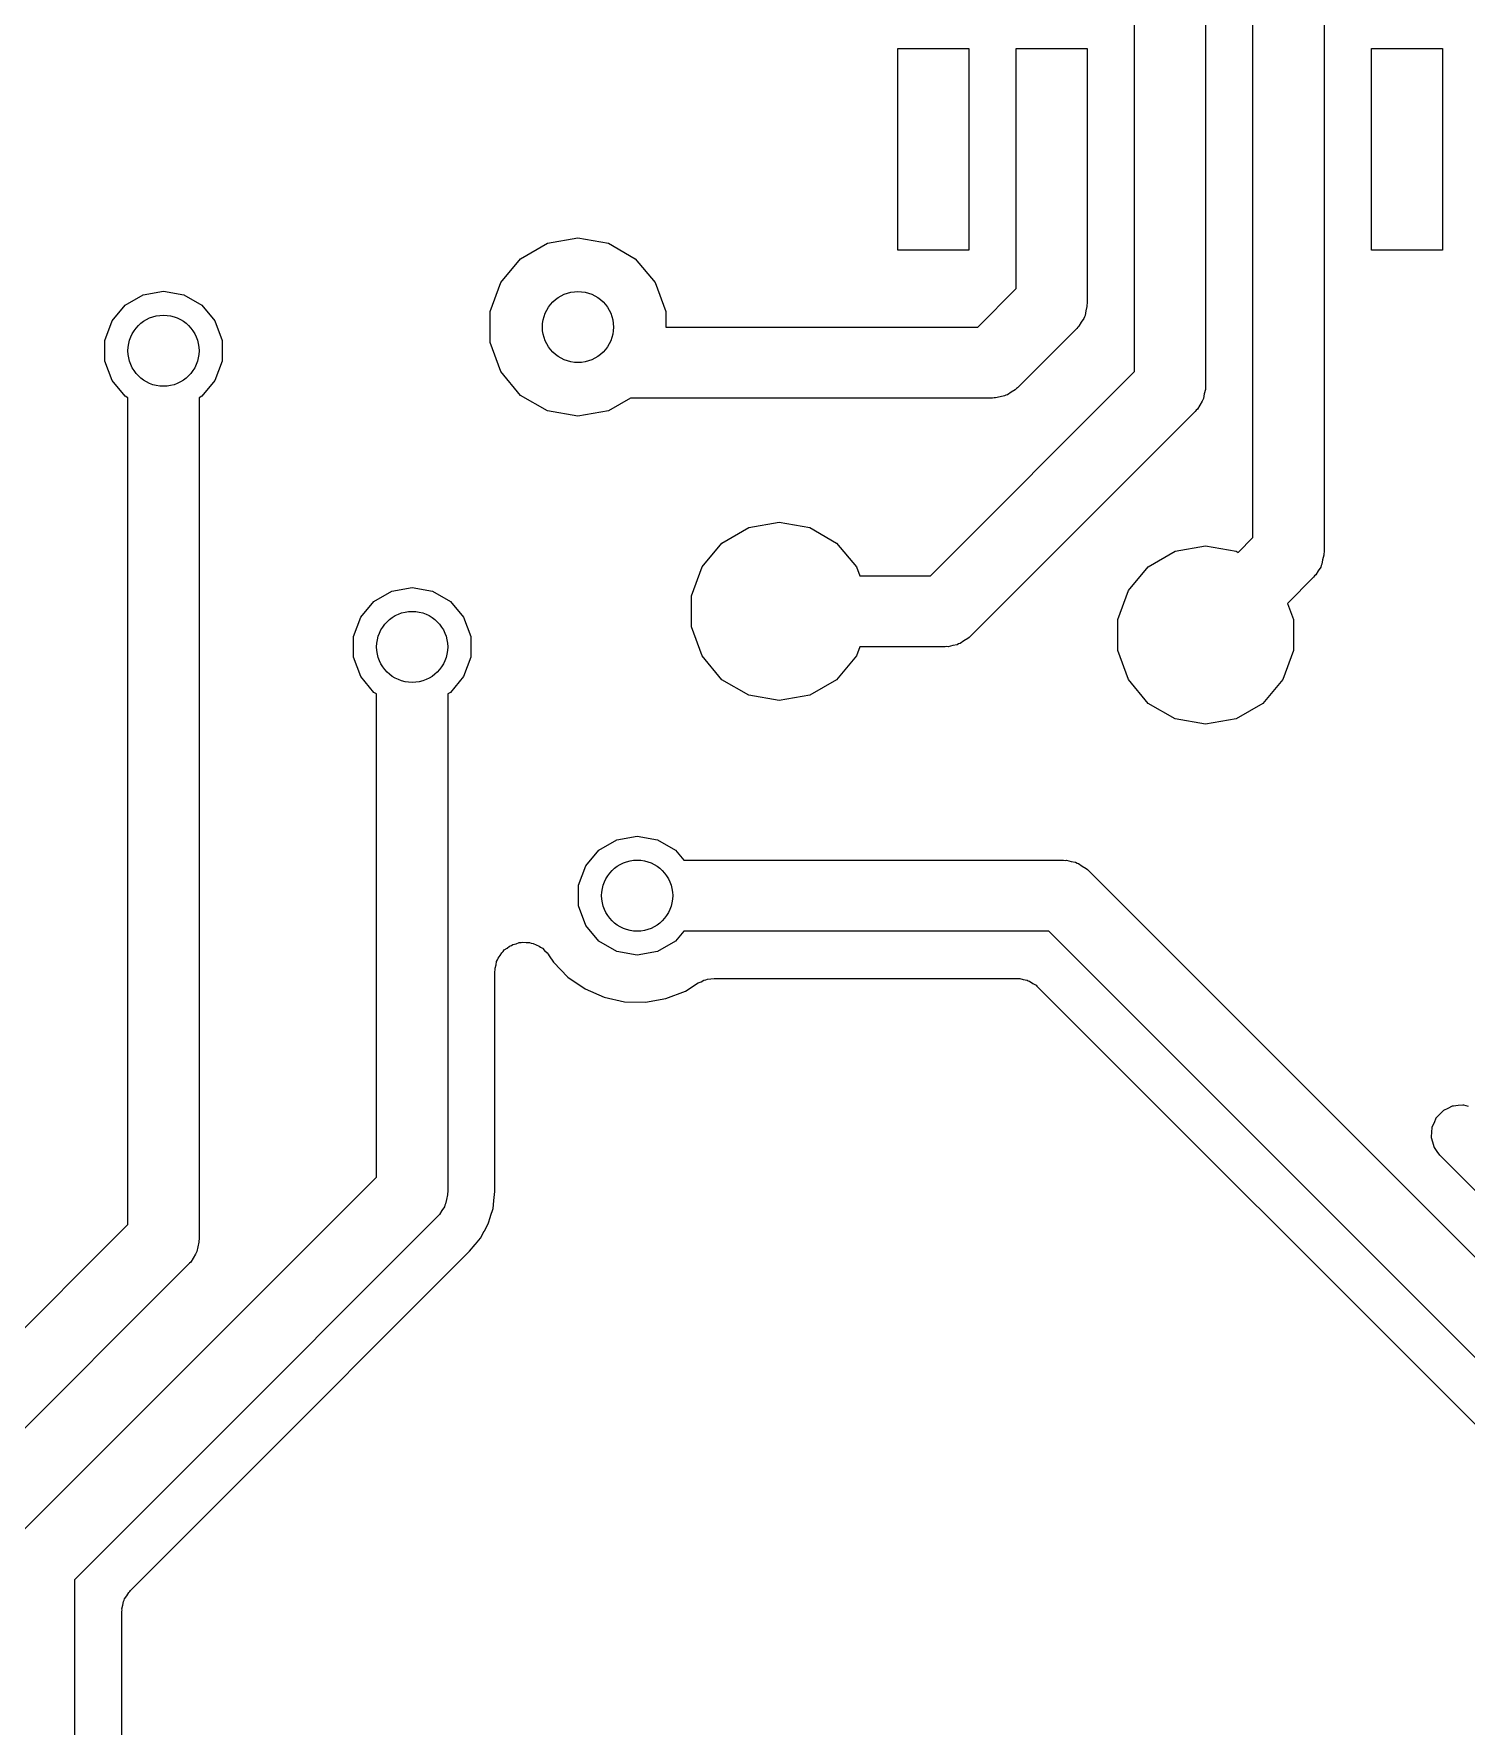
# Model space of a CAD drawing. Extents: x 76 to 124.9, y -113.7 to -66.
# Drawn here: x 96.75 to 102.8, y -89.41 to -82.26 of the extents above; entities that cross this region are included whole.
import ezdxf

# ---------------------------------------------------------------- set-up
doc = ezdxf.new("R2010")
doc.units = 0
doc.header["$MEASUREMENT"] = 0
doc.layers.add('BLACK', color=7, linetype='CONTINUOUS')

msp = doc.modelspace()

# ---------------------------------------------------------------- linework, layer by layer
at = {"layer": 'Black'}
for p, q in [((102.2, -81.55), (102.2, -82.325)), ((101.9, -82.325), (101.9, -81.6121)), ((101.7, -81.85), (101.7, -82.325)), ((101.4, -82.325), (101.4, -81.9121)), ((100.4, -83.175), (100.4, -82.325)), ((100.4, -82.325), (100.7, -82.325)), ((100.7, -82.325), (100.7, -83.175)), ((100.9, -82.75), (100.9, -82.325)), ((100.9, -82.325), (101.2, -82.325)), ((101.2, -82.325), (101.2, -83.175)), ((101.4, -82.75), (101.4, -82.325)), ((101.7, -82.325), (101.7, -83.175)), ((101.9, -82.75), (101.9, -82.325)), ((102.2, -82.325), (102.2, -83.175)), ((102.4, -83.175), (102.4, -82.325)), ((102.4, -82.325), (102.7, -82.325)), ((102.7, -82.325), (102.7, -83.175)), ((100.9, -83.3379), (100.9, -82.75)), ((101.4, -83.6879), (101.4, -82.75)), ((101.9, -83.9), (101.9, -82.75)), ((98.9213, -83.1463), (99.05, -83.1236)), ((99.05, -83.1236), (99.1787, -83.1463)), ((98.724, -83.3118), (98.808, -83.2116)), ((98.808, -83.2116), (98.9213, -83.1463)), ((99.1787, -83.1463), (99.292, -83.2116)), ((99.292, -83.2116), (99.376, -83.3118)), ((100.7, -83.175), (100.4, -83.175)), ((101.2, -83.175), (101.2, -83.4)), ((101.7, -83.175), (101.7, -83.75)), ((102.2, -83.175), (102.2, -83.9)), ((102.7, -83.175), (102.4, -83.175)), ((97.2142, -83.3642), (97.3, -83.349)), ((97.3, -83.349), (97.3858, -83.3642)), ((98.6793, -83.4346), (98.724, -83.3118)), ((99.376, -83.3118), (99.4207, -83.4346)), ((100.738, -83.5), (100.9, -83.3379)), ((97.0827, -83.4745), (97.1387, -83.4078)), ((97.1387, -83.4078), (97.2142, -83.3642)), ((97.3858, -83.3642), (97.4613, -83.4078)), ((97.4613, -83.4078), (97.5173, -83.4745)), ((101.199, -83.4131), (101.194, -83.432)), ((101.2, -83.4), (101.199, -83.4065)), ((101.199, -83.4065), (101.199, -83.4131)), ((97.0529, -83.5564), (97.0827, -83.4745)), ((97.5173, -83.4745), (97.5471, -83.5564)), ((98.6793, -83.5654), (98.6793, -83.4346)), ((99.4207, -83.4346), (99.4207, -83.5)), ((101.165, -83.4964), (101.16, -83.5007)), ((101.175, -83.4794), (101.165, -83.4964)), ((101.186, -83.4634), (101.175, -83.4794)), ((101.188, -83.457), (101.186, -83.4634)), ((101.191, -83.4513), (101.188, -83.457)), ((101.194, -83.432), (101.191, -83.4513)), ((97.0529, -83.6436), (97.0529, -83.5564)), ((97.5471, -83.5564), (97.5471, -83.6436)), ((98.724, -83.6882), (98.6793, -83.5654)), ((99.4207, -83.5), (100.738, -83.5)), ((101.156, -83.5061), (100.906, -83.7561)), ((101.16, -83.5007), (101.156, -83.5061)), ((97.0827, -83.7255), (97.0529, -83.6436)), ((97.5471, -83.6436), (97.5173, -83.7255)), ((98.808, -83.7884), (98.724, -83.6882)), ((100.538, -84.55), (101.4, -83.6879)), ((97.1387, -83.7922), (97.0827, -83.7255)), ((97.5173, -83.7255), (97.4613, -83.7922)), ((100.879, -83.7747), (100.863, -83.7859)), ((100.896, -83.7649), (100.879, -83.7747)), ((100.901, -83.7599), (100.896, -83.7649)), ((100.906, -83.7561), (100.901, -83.7599)), ((101.694, -83.782), (101.691, -83.8013)), ((101.699, -83.7631), (101.694, -83.782)), ((101.7, -83.75), (101.699, -83.7565)), ((101.699, -83.7565), (101.699, -83.7631)), ((97.15, -83.7988), (97.1387, -83.7922)), ((97.15, -87.2879), (97.15, -83.7988)), ((97.4613, -83.7922), (97.45, -83.7988)), ((97.45, -83.7988), (97.45, -87.35)), ((98.9213, -83.8537), (98.808, -83.7884)), ((99.05, -83.8764), (98.9213, -83.8537)), ((99.1787, -83.8537), (99.05, -83.8764)), ((99.2718, -83.8), (99.1787, -83.8537)), ((100.8, -83.8), (99.2718, -83.8)), ((101.656, -83.8561), (100.706, -84.8061)), ((100.807, -83.7989), (100.8, -83.8)), ((100.813, -83.7994), (100.807, -83.7989)), ((100.832, -83.7944), (100.813, -83.7994)), ((100.851, -83.791), (100.832, -83.7944)), ((100.857, -83.7877), (100.851, -83.791)), ((100.863, -83.7859), (100.857, -83.7877)), ((101.66, -83.8507), (101.656, -83.8561)), ((101.665, -83.8464), (101.66, -83.8507)), ((101.675, -83.8294), (101.665, -83.8464)), ((101.686, -83.8134), (101.675, -83.8294)), ((101.688, -83.807), (101.686, -83.8134)), ((101.691, -83.8013), (101.688, -83.807)), ((101.9, -84.3879), (101.9, -83.9)), ((102.2, -83.9), (102.2, -84.45)), ((99.658, -84.4116), (99.7713, -84.3463)), ((99.7713, -84.3463), (99.9, -84.3236)), ((99.9, -84.3236), (100.029, -84.3463)), ((100.029, -84.3463), (100.142, -84.4116)), ((99.574, -84.5118), (99.658, -84.4116)), ((100.142, -84.4116), (100.226, -84.5118)), ((101.571, -84.4463), (101.7, -84.4236)), ((101.7, -84.4236), (101.829, -84.4463)), ((101.837, -84.451), (101.9, -84.3879)), ((101.458, -84.5116), (101.571, -84.4463)), ((101.829, -84.4463), (101.837, -84.451)), ((102.194, -84.482), (102.191, -84.5013)), ((102.199, -84.4631), (102.194, -84.482)), ((102.2, -84.45), (102.199, -84.4565)), ((102.199, -84.4565), (102.199, -84.4631)), ((99.5293, -84.6346), (99.574, -84.5118)), ((100.226, -84.5118), (100.24, -84.55)), ((100.24, -84.55), (100.538, -84.55)), ((101.374, -84.6118), (101.458, -84.5116)), ((102.156, -84.5561), (102.046, -84.6663)), ((102.16, -84.5507), (102.156, -84.5561)), ((102.165, -84.5464), (102.16, -84.5507)), ((102.175, -84.5294), (102.165, -84.5464)), ((102.186, -84.5134), (102.175, -84.5294)), ((102.188, -84.507), (102.186, -84.5134)), ((102.191, -84.5013), (102.188, -84.507)), ((98.1887, -84.6578), (98.2642, -84.6142)), ((98.2642, -84.6142), (98.35, -84.599)), ((98.35, -84.599), (98.4358, -84.6142)), ((98.4358, -84.6142), (98.5113, -84.6578)), ((99.5293, -84.7654), (99.5293, -84.6346)), ((101.329, -84.7346), (101.374, -84.6118)), ((98.1327, -84.7245), (98.1887, -84.6578)), ((98.5113, -84.6578), (98.5673, -84.7245)), ((102.046, -84.6663), (102.071, -84.7346)), ((98.1029, -84.8064), (98.1327, -84.7245)), ((98.5673, -84.7245), (98.5971, -84.8064)), ((99.574, -84.8882), (99.5293, -84.7654)), ((101.329, -84.8654), (101.329, -84.7346)), ((102.071, -84.7346), (102.071, -84.8654)), ((98.1029, -84.8936), (98.1029, -84.8064)), ((98.5971, -84.8064), (98.5971, -84.8936)), ((100.24, -84.85), (100.226, -84.8882)), ((100.6, -84.85), (100.24, -84.85)), ((100.607, -84.8489), (100.6, -84.85)), ((100.613, -84.8494), (100.607, -84.8489)), ((100.632, -84.8444), (100.613, -84.8494)), ((100.651, -84.841), (100.632, -84.8444)), ((100.657, -84.8377), (100.651, -84.841)), ((100.663, -84.8359), (100.657, -84.8377)), ((100.679, -84.8247), (100.663, -84.8359)), ((100.696, -84.8149), (100.679, -84.8247)), ((100.701, -84.8099), (100.696, -84.8149)), ((100.706, -84.8061), (100.701, -84.8099)), ((98.1327, -84.9755), (98.1029, -84.8936)), ((98.5971, -84.8936), (98.5673, -84.9755)), ((99.658, -84.9884), (99.574, -84.8882)), ((100.226, -84.8882), (100.142, -84.9884)), ((101.374, -84.9882), (101.329, -84.8654)), ((102.071, -84.8654), (102.026, -84.9882)), ((98.1887, -85.0422), (98.1327, -84.9755)), ((98.5673, -84.9755), (98.5113, -85.0422)), ((99.7713, -85.0537), (99.658, -84.9884)), ((100.142, -84.9884), (100.029, -85.0537)), ((101.458, -85.0884), (101.374, -84.9882)), ((102.026, -84.9882), (101.942, -85.0884)), ((98.2, -85.0488), (98.1887, -85.0422)), ((98.2, -87.0879), (98.2, -85.0488)), ((98.5113, -85.0422), (98.5, -85.0488)), ((98.5, -85.0488), (98.5, -87.15)), ((99.9, -85.0764), (99.7713, -85.0537)), ((100.029, -85.0537), (99.9, -85.0764)), ((101.571, -85.1537), (101.458, -85.0884)), ((101.942, -85.0884), (101.829, -85.1537)), ((101.7, -85.1764), (101.571, -85.1537)), ((101.829, -85.1537), (101.7, -85.1764)), ((99.0827, -85.7745), (99.1387, -85.7078)), ((99.1387, -85.7078), (99.2142, -85.6642)), ((99.2142, -85.6642), (99.3, -85.649)), ((99.3, -85.649), (99.3858, -85.6642)), ((99.3858, -85.6642), (99.4613, -85.7078)), ((99.4613, -85.7078), (99.4968, -85.75)), ((99.0529, -85.8564), (99.0827, -85.7745)), ((99.4968, -85.75), (101.1, -85.75)), ((101.1, -85.75), (101.107, -85.7511)), ((101.107, -85.7511), (101.113, -85.7506)), ((101.113, -85.7506), (101.132, -85.7556)), ((101.132, -85.7556), (101.151, -85.759)), ((101.151, -85.759), (101.157, -85.7623)), ((101.157, -85.7623), (101.163, -85.7641)), ((101.163, -85.7641), (101.179, -85.7753)), ((101.179, -85.7753), (101.196, -85.7851)), ((101.196, -85.7851), (101.201, -85.7901)), ((99.0529, -85.9436), (99.0529, -85.8564)), ((101.201, -85.7901), (101.206, -85.7939)), ((101.206, -85.7939), (103.162, -87.75)), ((99.0827, -86.0255), (99.0529, -85.9436)), ((99.1387, -86.0922), (99.0827, -86.0255)), ((99.4968, -86.05), (99.4613, -86.0922)), ((101.038, -86.05), (99.4968, -86.05)), ((102.994, -88.0061), (101.038, -86.05)), ((98.7213, -86.1528), (98.7282, -86.1407)), ((98.7282, -86.1407), (98.7343, -86.1356)), ((98.7343, -86.1356), (98.7391, -86.1293)), ((98.7391, -86.1293), (98.7508, -86.1218)), ((98.7508, -86.1218), (98.7615, -86.1128)), ((98.7615, -86.1128), (98.7689, -86.1101)), ((98.7689, -86.1101), (98.7756, -86.1058)), ((98.7756, -86.1058), (98.7892, -86.1027)), ((98.7892, -86.1027), (98.8023, -86.0979)), ((98.8023, -86.0979), (98.8102, -86.0979)), ((98.8102, -86.0979), (98.8179, -86.0962)), ((98.8179, -86.0962), (98.8317, -86.0979)), ((98.8317, -86.0979), (98.8457, -86.0979)), ((98.8457, -86.0979), (98.8531, -86.1006)), ((98.8531, -86.1006), (98.861, -86.1016)), ((98.861, -86.1016), (98.8734, -86.108)), ((98.8734, -86.108), (98.8865, -86.1128)), ((98.8865, -86.1128), (98.8925, -86.1179)), ((98.8925, -86.1179), (98.8996, -86.1215)), ((98.8996, -86.1215), (98.9091, -86.1317)), ((98.9091, -86.1317), (98.9198, -86.1407)), ((98.9198, -86.1407), (98.9237, -86.1475)), ((99.2142, -86.1358), (99.1387, -86.0922)), ((99.3, -86.151), (99.2142, -86.1358)), ((99.3858, -86.1358), (99.3, -86.151)), ((99.4613, -86.0922), (99.3858, -86.1358)), ((98.699, -86.221), (98.7004, -86.2133)), ((98.7, -86.2054), (98.7041, -86.1921)), ((98.7004, -86.2133), (98.7, -86.2054)), ((98.7041, -86.1921), (98.7065, -86.1783)), ((98.7065, -86.1783), (98.7105, -86.1715)), ((98.7105, -86.1715), (98.7128, -86.1639)), ((98.7128, -86.1639), (98.7213, -86.1528)), ((98.9237, -86.1475), (98.9291, -86.1533)), ((98.9291, -86.1533), (98.9464, -86.1802)), ((98.9464, -86.1802), (99.0076, -86.2436)), ((98.699, -87.1492), (98.699, -86.221)), ((99.0076, -86.2436), (99.0799, -86.2938)), ((99.5034, -86.3027), (99.5574, -86.2685)), ((99.5574, -86.2685), (99.5699, -86.2633)), ((99.5699, -86.2633), (99.5816, -86.2565)), ((99.5816, -86.2565), (99.5898, -86.2551)), ((99.5898, -86.2551), (99.5975, -86.2519)), ((99.5975, -86.2519), (99.6111, -86.2513)), ((99.6111, -86.2513), (99.6244, -86.249)), ((99.6244, -86.249), (100.904, -86.249)), ((100.904, -86.249), (100.909, -86.25)), ((100.909, -86.25), (100.915, -86.2495)), ((100.915, -86.2495), (100.93, -86.2537)), ((100.93, -86.2537), (100.946, -86.2565)), ((100.946, -86.2565), (100.951, -86.2593)), ((100.951, -86.2593), (100.956, -86.2607)), ((100.956, -86.2607), (100.97, -86.2701)), ((100.97, -86.2701), (100.984, -86.2782)), ((100.984, -86.2782), (100.988, -86.2825)), ((100.988, -86.2825), (100.992, -86.2856)), ((100.992, -86.2856), (102.849, -88.1425)), ((99.0799, -86.2938), (99.1606, -86.3291)), ((99.1606, -86.3291), (99.2466, -86.348)), ((99.2466, -86.348), (99.3346, -86.3498)), ((99.3346, -86.3498), (99.4213, -86.3346)), ((99.4213, -86.3346), (99.5034, -86.3027)), ((102.746, -86.7868), (102.766, -86.785)), ((102.766, -86.785), (102.786, -86.7828)), ((102.786, -86.7828), (102.787, -86.7831)), ((102.787, -86.7831), (102.789, -86.783)), ((102.789, -86.783), (102.808, -86.7882)), ((102.657, -86.8752), (102.666, -86.8569)), ((102.666, -86.8569), (102.674, -86.8383)), ((102.674, -86.8383), (102.675, -86.8372)), ((102.675, -86.8358), (102.69, -86.8215)), ((102.675, -86.8372), (102.675, -86.8358)), ((102.69, -86.8215), (102.704, -86.8069)), ((102.704, -86.8069), (102.705, -86.8062)), ((102.705, -86.8062), (102.706, -86.8051)), ((102.706, -86.8051), (102.724, -86.7966)), ((102.724, -86.7966), (102.743, -86.7876)), ((102.743, -86.7876), (102.744, -86.7874)), ((102.744, -86.7874), (102.746, -86.7868)), ((102.653, -86.9184), (102.655, -86.8983)), ((102.654, -86.9199), (102.653, -86.9184)), ((102.654, -86.9215), (102.654, -86.9199)), ((102.659, -86.9408), (102.654, -86.9215)), ((102.655, -86.8983), (102.656, -86.8781)), ((102.656, -86.8781), (102.657, -86.8767)), ((102.657, -86.8767), (102.657, -86.8752)), ((102.665, -86.9603), (102.659, -86.9408)), ((102.665, -86.9616), (102.665, -86.9603)), ((102.666, -86.9631), (102.665, -86.9616)), ((102.678, -86.9794), (102.666, -86.9631)), ((102.689, -86.9959), (102.678, -86.9794)), ((103.146, -87.4528), (102.689, -86.9959)), ((97.2189, -88.0689), (98.2, -87.0879)), ((98.4859, -87.2134), (98.4747, -87.2294)), ((98.4877, -87.207), (98.4859, -87.2134)), ((98.491, -87.2013), (98.4877, -87.207)), ((98.4944, -87.182), (98.491, -87.2013)), ((98.4994, -87.1631), (98.4944, -87.182)), ((98.5, -87.15), (98.4989, -87.1565)), ((98.4989, -87.1565), (98.4994, -87.1631)), ((98.6913, -87.2207), (98.6947, -87.1874)), ((98.6947, -87.1874), (98.6949, -87.1868)), ((98.6949, -87.1861), (98.699, -87.1492)), ((98.6949, -87.1868), (98.6949, -87.1861)), ((98.4561, -87.2561), (97.4311, -88.2811)), ((98.4599, -87.2507), (98.4561, -87.2561)), ((98.4649, -87.2464), (98.4599, -87.2507)), ((98.4747, -87.2294), (98.4649, -87.2464)), ((98.6551, -87.3148), (98.6711, -87.2856)), ((98.6711, -87.2856), (98.6809, -87.2537)), ((98.6809, -87.2537), (98.6812, -87.2531)), ((98.6812, -87.2531), (98.6813, -87.2524)), ((98.6813, -87.2524), (98.6913, -87.2207)), ((93.9419, -90.4959), (97.15, -87.2879)), ((97.45, -87.35), (97.4489, -87.3565)), ((97.4489, -87.3565), (97.4494, -87.3631)), ((98.6172, -87.3709), (98.6387, -87.3454)), ((98.6387, -87.3454), (98.6544, -87.316)), ((98.6544, -87.316), (98.6548, -87.3155)), ((98.6548, -87.3155), (98.6551, -87.3148)), ((97.4359, -87.4134), (97.4247, -87.4294)), ((97.4377, -87.407), (97.4359, -87.4134)), ((97.441, -87.4013), (97.4377, -87.407)), ((97.4444, -87.382), (97.441, -87.4013)), ((97.4494, -87.3631), (97.4444, -87.382)), ((97.5718, -88.4218), (98.5925, -87.4011)), ((98.5925, -87.4011), (98.6164, -87.372)), ((98.6164, -87.372), (98.6169, -87.3715)), ((98.6169, -87.3715), (98.6172, -87.3709)), ((97.4061, -87.4561), (94.198, -90.6641)), ((97.4099, -87.4507), (97.4061, -87.4561)), ((97.4149, -87.4464), (97.4099, -87.4507)), ((97.4247, -87.4294), (97.4149, -87.4464)), ((96.6689, -88.6189), (97.2189, -88.0689)), ((97.4311, -88.2811), (96.925, -88.7871)), ((97.1606, -88.833), (97.5717, -88.4219)), ((97.5717, -88.4219), (97.5718, -88.4218)), ((97.5718, -88.4218), (97.5718, -88.4218)), ((96.925, -88.7871), (96.925, -90.675)), ((97.1357, -88.8685), (97.1451, -88.8551)), ((97.1451, -88.8551), (97.1532, -88.841)), ((97.1532, -88.841), (97.1575, -88.8375)), ((97.1575, -88.8375), (97.1606, -88.833)), ((97.124, -88.9213), (97.125, -88.9159)), ((97.124, -89.4688), (97.124, -88.9213)), ((97.1245, -88.9104), (97.1287, -88.8947)), ((97.125, -88.9159), (97.1245, -88.9104)), ((97.1287, -88.8947), (97.1315, -88.8786)), ((97.1315, -88.8786), (97.1343, -88.8738)), ((97.1343, -88.8738), (97.1357, -88.8685))]:
    msp.add_line(p, q, dxfattribs=at)
for centre in [(99.05, -83.5), (97.3, -83.6), (98.35, -84.85), (99.3, -85.9)]:
    msp.add_circle(centre, 0.15, dxfattribs=at)

doc.saveas('drawing.dxf')
